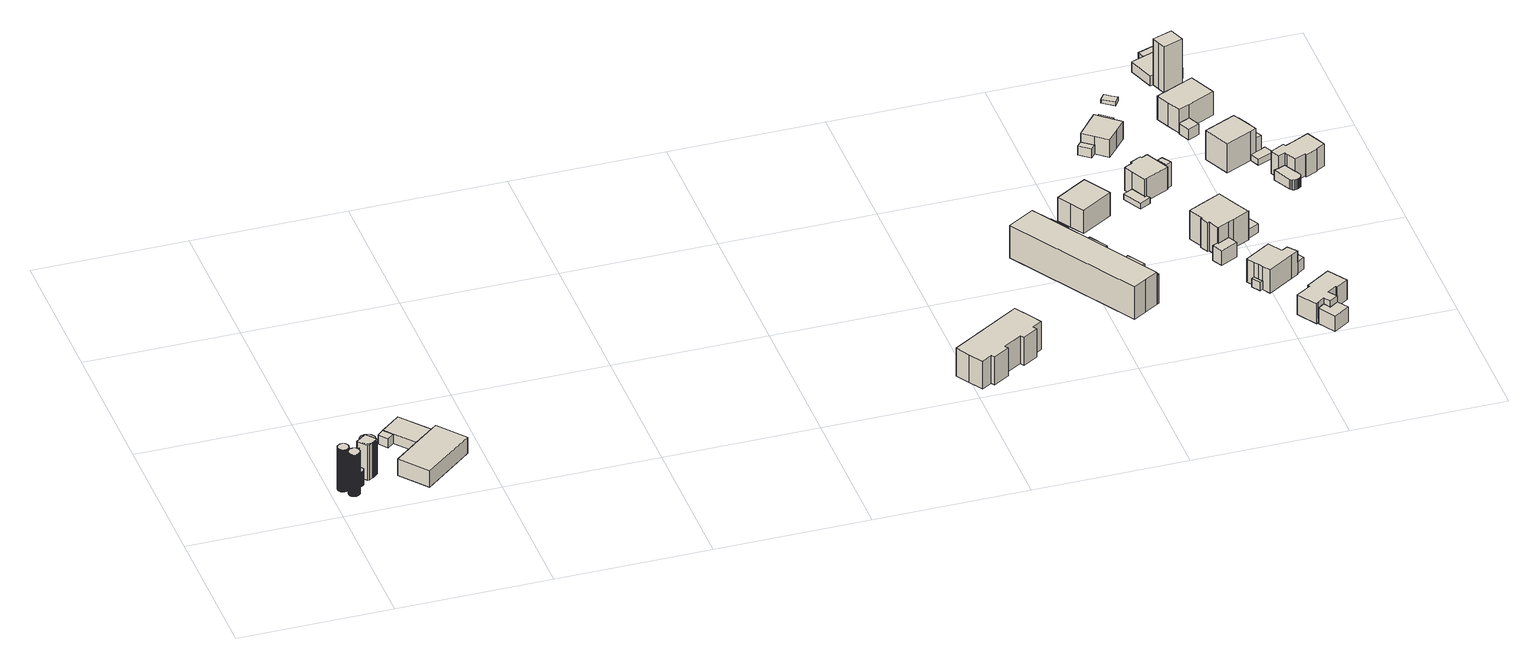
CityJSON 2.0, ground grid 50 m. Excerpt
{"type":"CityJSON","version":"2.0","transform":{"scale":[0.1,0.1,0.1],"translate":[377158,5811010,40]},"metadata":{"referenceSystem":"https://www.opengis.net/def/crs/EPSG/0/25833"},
"CityObjects":{
"building1":{"type":"Building","attributes":{"Gemeindeschluessel":"11000006","BezugspunktDach":"2200","function":"31001_2620","measuredHeight":15.35,"storeysAboveGround":5},"address":[{"country":"Germany","locality":"Berlin","thoroughfareNumber":"100 (7)","thoroughfareName":"Kronprinzessinnenweg"}],"geometry":[{"type":"Solid","lod":"1","boundaries":[[[[0,1,2,3,4,5,6,7,8,9,10,11,12,13,14,15,16,17,18,19,20,21,22,23,24,25,26,27,28,29,30,31,32,33,34,35,36,37,38,39,40,41,42]],[[43,44,45,46,47,48,49,50,51,52,53,54,55,56,57,58,59,60,61,62,63,64,65,66,67,68,69,70,71,72,73,74,75,76,77,78,79,80,81,82,83,84,85]],[[43,85,42,41]],[[44,43,41,40]],[[45,44,40,39]],[[46,45,39,38]],[[47,46,38,37]],[[48,47,37,36]],[[49,48,36,35]],[[50,49,35,34]],[[51,50,34,33]],[[52,51,33,32]],[[53,52,32,31]],[[54,53,31,30]],[[55,54,30,29]],[[56,55,29,28]],[[57,56,28,27]],[[58,57,27,26]],[[59,58,26,25]],[[60,59,25,24]],[[61,60,24,23]],[[62,61,23,22]],[[63,62,22,21]],[[64,63,21,20]],[[65,64,20,19]],[[66,65,19,18]],[[67,66,18,17]],[[68,67,17,16]],[[69,68,16,15]],[[70,69,15,14]],[[71,70,14,13]],[[72,71,13,12]],[[73,72,12,11]],[[74,73,11,10]],[[75,74,10,9]],[[76,75,9,8]],[[77,76,8,7]],[[78,77,7,6]],[[79,78,6,5]],[[80,79,5,4]],[[81,80,4,3]],[[82,81,3,2]],[[83,82,2,1]],[[84,83,1,0]],[[85,84,0,42]]]]}]},
"building2":{"type":"Building","attributes":{"Gemeindeschluessel":"11000006","BezugspunktDach":"2200","function":"31001_2620","measuredHeight":15.25,"storeysAboveGround":5},"address":[{"country":"Germany","locality":"Berlin","thoroughfareNumber":"100 (8)","thoroughfareName":"Kronprinzessinnenweg"}],"geometry":[{"type":"Solid","lod":"1","boundaries":[[[[86,87,88,89,90,91,92,93,94,95,96,97,98,99,100,101,102,103,104,105,106,107,108,109,110,111,112,113,114,115,116,117,118,119,120,121,122,123,124,125,126,127,128,129,130]],[[131,132,133,134,135,136,137,138,139,140,141,142,143,144,145,146,147,148,149,150,151,152,153,154,155,156,157,158,159,160,161,162,163,164,165,166,167,168,169,170,171,172,173,174,175]],[[131,175,130,129]],[[132,131,129,128]],[[133,132,128,127]],[[134,133,127,126]],[[135,134,126,125]],[[136,135,125,124]],[[137,136,124,123]],[[138,137,123,122]],[[139,138,122,121]],[[140,139,121,120]],[[141,140,120,119]],[[142,141,119,118]],[[143,142,118,117]],[[144,143,117,116]],[[145,144,116,115]],[[146,145,115,114]],[[147,146,114,113]],[[148,147,113,112]],[[149,148,112,111]],[[150,149,111,110]],[[151,150,110,109]],[[152,151,109,108]],[[153,152,108,107]],[[154,153,107,106]],[[155,154,106,105]],[[156,155,105,104]],[[157,156,104,103]],[[158,157,103,102]],[[159,158,102,101]],[[160,159,101,100]],[[161,160,100,99]],[[162,161,99,98]],[[163,162,98,97]],[[164,163,97,96]],[[165,164,96,95]],[[166,165,95,94]],[[167,166,94,93]],[[168,167,93,92]],[[169,168,92,91]],[[170,169,91,90]],[[171,170,90,89]],[[172,171,89,88]],[[173,172,88,87]],[[174,173,87,86]],[[175,174,86,130]]]]}]},
"building3":{"type":"Building","attributes":{"Gemeindeschluessel":"11000006","BezugspunktDach":"2200","function":"31001_2620","measuredHeight":1.1,"storeysAboveGround":1},"address":[{"country":"Germany","locality":"Berlin","thoroughfareNumber":"100 (12)","thoroughfareName":"Kronprinzessinnenweg"}],"geometry":[{"type":"Solid","lod":"1","boundaries":[[[[176,177,178,179,180,181,182,183,184,185,186,187,188,189,190,191,192,193,194,195,196,197,198,199,200,201,202]],[[203,204,205,206,207,208,209,210,211,212,213,214,215,216,217,218,219,220,221,222,223,224,225,226,227,228,229]],[[203,229,202,201]],[[204,203,201,200]],[[205,204,200,199]],[[206,205,199,198]],[[207,206,198,197]],[[208,207,197,196]],[[209,208,196,195]],[[210,209,195,194]],[[211,210,194,193]],[[212,211,193,192]],[[213,212,192,191]],[[214,213,191,190]],[[215,214,190,189]],[[216,215,189,188]],[[217,216,188,187]],[[218,217,187,186]],[[219,218,186,185]],[[220,219,185,184]],[[221,220,184,183]],[[222,221,183,182]],[[223,222,182,181]],[[224,223,181,180]],[[225,224,180,179]],[[226,225,179,178]],[[227,226,178,177]],[[228,227,177,176]],[[229,228,176,202]]]]}]},
"building4":{"type":"Building","attributes":{"Gemeindeschluessel":"11000006","BezugspunktDach":"2200","function":"31001_2620","measuredHeight":5.27,"storeysAboveGround":2},"address":[{"country":"Germany","locality":"Berlin","thoroughfareNumber":"100 (9)","thoroughfareName":"Kronprinzessinnenweg"}],"geometry":[{"type":"Solid","lod":"1","boundaries":[[[[230,231,232,233,234,235,236,237,238,239,240,241,242,243,244,245,246,247,248,249,250,251,252,253,254,255,256,257,258,259,260,261,262,263,264,265,266,267,268,269]],[[270,271,272,273,274,275,276,277,278,279,280,281,282,283,284,285,286,287,288,289,290,291,292,293,294,295,296,297,298,299,300,301,302,303,304,305,306,307,308,309]],[[270,309,269,268]],[[271,270,268,267]],[[272,271,267,266]],[[273,272,266,265]],[[274,273,265,264]],[[275,274,264,263]],[[276,275,263,262]],[[277,276,262,261]],[[278,277,261,260]],[[279,278,260,259]],[[280,279,259,258]],[[281,280,258,257]],[[282,281,257,256]],[[283,282,256,255]],[[284,283,255,254]],[[285,284,254,253]],[[286,285,253,252]],[[287,286,252,251]],[[288,287,251,250]],[[289,288,250,249]],[[290,289,249,248]],[[291,290,248,247]],[[292,291,247,246]],[[293,292,246,245]],[[294,293,245,244]],[[295,294,244,243]],[[296,295,243,242]],[[297,296,242,241]],[[298,297,241,240]],[[299,298,240,239]],[[300,299,239,238]],[[301,300,238,237]],[[302,301,237,236]],[[303,302,236,235]],[[304,303,235,234]],[[305,304,234,233]],[[306,305,233,232]],[[307,306,232,231]],[[308,307,231,230]],[[309,308,230,269]]]]}]},
"building5":{"type":"Building","attributes":{"Gemeindeschluessel":"11000006","BezugspunktDach":"2200","function":"31001_2620","measuredHeight":12.8,"storeysAboveGround":1},"address":[{"country":"Germany","locality":"Berlin","thoroughfareNumber":"100 (11)","thoroughfareName":"Kronprinzessinnenweg"}],"geometry":[{"type":"Solid","lod":"1","boundaries":[[[[310,311,312,313,314]],[[315,316,317,318,319]],[[315,319,314,313]],[[316,315,313,312]],[[317,316,312,311]],[[318,317,311,310]],[[319,318,310,314]]]]}]},
"building6":{"type":"Building","attributes":{"Gemeindeschluessel":"11000006","BezugspunktDach":"2200","function":"31001_2620","measuredHeight":12.81,"storeysAboveGround":4},"address":[{"country":"Germany","locality":"Berlin","thoroughfareNumber":"100 (10)","thoroughfareName":"Kronprinzessinnenweg"}],"geometry":[{"type":"Solid","lod":"1","boundaries":[[[[320,321,322,323,324,325,326,327,328,329,330,331,332,333,334,335,336,337,338,339,340,341,342,343,344,345,346,347,348,349,350,351,352,353,354,355,356,357,358,359,360,361,362,363,364,365,366,367,368,369,370,371]],[[372,373,374,375,376,377,378,379,380,381,382,383,384,385,386,387,388,389,390,391,392,393,394,395,396,397,398,399,400,401,402,403,404,405,406,407,408,409,410,411,412,413,414,415,416,417,418,419,420,421,422,423]],[[372,423,371,370]],[[373,372,370,369]],[[374,373,369,368]],[[375,374,368,367]],[[376,375,367,366]],[[377,376,366,365]],[[378,377,365,364]],[[379,378,364,363]],[[380,379,363,362]],[[381,380,362,361]],[[382,381,361,360]],[[383,382,360,359]],[[384,383,359,358]],[[385,384,358,357]],[[386,385,357,356]],[[387,386,356,355]],[[388,387,355,354]],[[389,388,354,353]],[[390,389,353,352]],[[391,390,352,351]],[[392,391,351,350]],[[393,392,350,349]],[[394,393,349,348]],[[395,394,348,347]],[[396,395,347,346]],[[397,396,346,345]],[[398,397,345,344]],[[399,398,344,343]],[[400,399,343,342]],[[401,400,342,341]],[[402,401,341,340]],[[403,402,340,339]],[[404,403,339,338]],[[405,404,338,337]],[[406,405,337,336]],[[407,406,336,335]],[[408,407,335,334]],[[409,408,334,333]],[[410,409,333,332]],[[411,410,332,331]],[[412,411,331,330]],[[413,412,330,329]],[[414,413,329,328]],[[415,414,328,327]],[[416,415,327,326]],[[417,416,326,325]],[[418,417,325,324]],[[419,418,324,323]],[[420,419,323,322]],[[421,420,322,321]],[[422,421,321,320]],[[423,422,320,371]]]]}]},
"building7":{"type":"Building","attributes":{"Gemeindeschluessel":"11000006","BezugspunktDach":"2200","function":"31001_2410","measuredHeight":5.82,"storeysAboveGround":1},"address":[{"country":"Germany","locality":"Berlin","thoroughfareNumber":"100 (4)","thoroughfareName":"Kronprinzessinnenweg"}],"geometry":[{"type":"Solid","lod":"1","boundaries":[[[[424,425,426,427,428]],[[429,430,431,432,433]],[[429,433,428,427]],[[430,429,427,426]],[[431,430,426,425]],[[432,431,425,424]],[[433,432,424,428]]]]}]},
"building8":{"type":"Building","attributes":{"Gemeindeschluessel":"11000006","function":"31001_2463"},"address":[{"country":"Germany","locality":"Berlin","thoroughfareNumber":"100 (3)","thoroughfareName":"Kronprinzessinnenweg"}],"children":["building8-1","building8-2"]},
"building8-1":{"type":"BuildingPart","attributes":{"BezugspunktDach":"2200","measuredHeight":3.6,"storeysAboveGround":1},"parents":["building8"],"geometry":[{"type":"MultiSurface","lod":"1","boundaries":[[[434,435,436,437,438,439,440,441,442,443]],[[444,445,446,447,448,449,450,451,452,453]],[[444,453,443,442]],[[445,444,442,441]],[[446,445,441,440]],[[447,446,440,439]],[[448,447,439,438]],[[449,448,438,437]],[[450,449,437,436]],[[451,450,436,435]],[[452,451,435,434]],[[453,454,455,434,443]],[[455,454,453,452]]]}]},
"building8-2":{"type":"BuildingPart","attributes":{"BezugspunktDach":"2200","measuredHeight":3.44,"storeysAboveGround":1},"parents":["building8"],"geometry":[{"type":"MultiSurface","lod":"1","boundaries":[[[456,455,454,457]],[[453,452,458,459]],[[453,459,457,454]],[[458,452,455,456]],[[459,458,456,457]],[[460,452,453,454,455]]]}]},
"building9":{"type":"Building","attributes":{"Gemeindeschluessel":"11000006","BezugspunktDach":"2200","function":"31001_1010","measuredHeight":12.34,"storeysAboveGround":3},"address":[{"country":"Germany","locality":"Berlin","thoroughfareNumber":"127, 129","thoroughfareName":"Spanische Allee"}],"geometry":[{"type":"Solid","lod":"1","boundaries":[[[[461,462,463,464,465,466,467,468,469,470,471,472,473,474]],[[475,476,477,478,479,480,481,482,483,484,485,486,487,488]],[[475,488,474,473]],[[476,475,473,472]],[[477,476,472,471]],[[478,477,471,470]],[[479,478,470,469]],[[480,479,469,468]],[[481,480,468,467]],[[482,481,467,466]],[[483,482,466,465]],[[484,483,465,464]],[[485,484,464,463]],[[486,485,463,462]],[[487,486,462,461]],[[488,487,461,474]]]]}]},
"building10":{"type":"Building","attributes":{"Gemeindeschluessel":"11000006","function":"31001_1010"},"address":[{"country":"Germany","locality":"Berlin","thoroughfareNumber":"11, 13, 9","thoroughfareName":"Hoiruper Straße"}],"children":["building10-1","building10-2","building10-3"]},
"building10-1":{"type":"BuildingPart","attributes":{"BezugspunktDach":"2200","measuredHeight":14.55,"storeysAboveGround":3},"parents":["building10"],"geometry":[{"type":"MultiSurface","lod":"1","boundaries":[[[489,490,491,492,493,494,495]],[[496,497,498,499,500,501,502]],[[496,502,495,494]],[[497,496,494,493]],[[498,497,493,492]],[[503,504,498,492,491]],[[500,499,491,490]],[[501,500,490,489]],[[502,501,489,495]],[[499,498,504,503]]]}]},
"building10-2":{"type":"BuildingPart","attributes":{"BezugspunktDach":"2200","measuredHeight":10.81,"storeysAboveGround":3},"parents":["building10"],"geometry":[{"type":"Solid","lod":"1","boundaries":[[[[505,506,507,508,509,510,511,512,513,514]],[[515,516,517,518,519,520,521,522,523,524]],[[515,524,514,513]],[[516,515,513,512]],[[517,516,512,511]],[[518,517,511,510]],[[519,518,510,509]],[[520,519,509,508]],[[521,520,508,507]],[[522,521,507,506]],[[523,522,506,505]],[[523,505,514,524]]]]}]},
"building10-3":{"type":"BuildingPart","attributes":{"BezugspunktDach":"2200","measuredHeight":10.81,"storeysAboveGround":3},"parents":["building10"],"geometry":[{"type":"Solid","lod":"1","boundaries":[[[[503,505,514,525,526,527,504]],[[528,529,530,524,523,499,498]],[[528,498,504,527]],[[529,528,527,526]],[[530,529,526,525]],[[524,530,525,514]],[[499,523,505,503]],[[523,524,514,505]],[[498,499,503,504]]]]}]},
"building11":{"type":"Building","attributes":{"Gemeindeschluessel":"11000006","BezugspunktDach":"2200","function":"31001_1010","measuredHeight":10.47,"storeysAboveGround":2},"address":[{"country":"Germany","locality":"Berlin","thoroughfareNumber":"14E, 14F","thoroughfareName":"Hoiruper Straße"}],"geometry":[{"type":"Solid","lod":"1","boundaries":[[[[531,532,533,534,535,536]],[[537,538,539,540,541,542]],[[537,542,536,535]],[[538,537,535,534]],[[539,538,534,533]],[[540,539,533,532]],[[541,540,532,531]],[[542,541,531,536]]]]}]},
"building12":{"type":"Building","attributes":{"Gemeindeschluessel":"11000006","BezugspunktDach":"2200","function":"31001_2463","measuredHeight":2.08,"storeysAboveGround":1},"address":[{"country":"Germany","locality":"Berlin","thoroughfareNumber":"14D (1)","thoroughfareName":"Hoiruper Straße"}],"geometry":[{"type":"Solid","lod":"1","boundaries":[[[[543,544,545,546,547,548]],[[549,550,551,552,553,554]],[[549,554,548,547]],[[550,549,547,546]],[[551,550,546,545]],[[552,551,545,544]],[[553,552,544,543]],[[554,553,543,548]]]]}]},
"building13":{"type":"Building","attributes":{"Gemeindeschluessel":"11000006","BezugspunktDach":"2200","function":"31001_2463","measuredHeight":5.39,"storeysAboveGround":1},"address":[{"country":"Germany","locality":"Berlin","thoroughfareNumber":"10 (1)","thoroughfareName":"Hoiruper Straße"}],"geometry":[{"type":"Solid","lod":"1","boundaries":[[[[555,556,557,558,559,560]],[[561,562,563,564,565,566]],[[561,566,560,559]],[[562,561,559,558]],[[563,562,558,557]],[[564,563,557,556]],[[565,564,556,555]],[[566,565,555,560]]]]}]},
"building14":{"type":"Building","attributes":{"Gemeindeschluessel":"11000006","function":"31001_1010"},"address":[{"country":"Germany","locality":"Berlin","thoroughfareNumber":"14D","thoroughfareName":"Hoiruper Straße"}],"children":["building14-1","building14-2"]},
"building14-1":{"type":"BuildingPart","attributes":{"BezugspunktDach":"2200","measuredHeight":9.81,"storeysAboveGround":2},"parents":["building14"],"geometry":[{"type":"Solid","lod":"1","boundaries":[[[[567,568,569,570,571,572,573,574,575,576,577,578]],[[579,580,581,582,583,584,585,586,587,588,589,590]],[[579,590,578,577]],[[580,579,577,576]],[[581,580,576,575]],[[582,581,575,574]],[[583,582,574,573]],[[584,583,573,572]],[[584,572,584,585]],[[586,585,571,570]],[[587,586,570,569]],[[588,587,569,568]],[[589,588,568,567]],[[590,589,567,578]],[[585,584,572,571]]]]}]},
"building14-2":{"type":"BuildingPart","attributes":{"BezugspunktDach":"2200","measuredHeight":8.81,"storeysAboveGround":2},"parents":["building14"],"geometry":[{"type":"Solid","lod":"1","boundaries":[[[[591,592,593,594]],[[595,596,585,584]],[[595,584,594,593]],[[596,595,593,592]],[[585,596,592,591]],[[584,572,571,585,591,594]],[[585,571,572,584]]]]}]},
"building15":{"type":"Building","attributes":{"Gemeindeschluessel":"11000006","function":"31001_1010"},"address":[{"country":"Germany","locality":"Berlin","thoroughfareNumber":"14C","thoroughfareName":"Hoiruper Straße"}],"children":["building15-1","building15-2"]},
"building15-1":{"type":"BuildingPart","attributes":{"BezugspunktDach":"2200","measuredHeight":9.24,"storeysAboveGround":2},"parents":["building15"],"geometry":[{"type":"MultiSurface","lod":"1","boundaries":[[[597,598,599,600,601,602,603,604]],[[605,606,607,608,609,610,611,612]],[[605,612,604,603]],[[606,605,603,602]],[[607,606,602,601]],[[608,607,601,600]],[[609,608,600,599]],[[610,609,599,598]],[[611,610,598,597]],[[613,614,615,597,604]],[[612,611,615,614,613]]]}]},
"building15-2":{"type":"BuildingPart","attributes":{"BezugspunktDach":"2200","measuredHeight":3.62,"storeysAboveGround":2},"parents":["building15"],"geometry":[{"type":"MultiSurface","lod":"1","boundaries":[[[616,615,614,617]],[[612,611,618,619]],[[612,619,617,614]],[[618,611,615,616]],[[619,618,616,617]],[[620,611,612,621,614,615]]]}]},
"building16":{"type":"Building","attributes":{"Gemeindeschluessel":"11000006","function":"31001_1010"},"address":[{"country":"Germany","locality":"Berlin","thoroughfareNumber":"10","thoroughfareName":"Hoiruper Straße"}],"children":["building16-1","building16-2"]},
"building16-1":{"type":"BuildingPart","attributes":{"BezugspunktDach":"2200","measuredHeight":12.91,"storeysAboveGround":2},"parents":["building16"],"geometry":[{"type":"MultiSurface","lod":"1","boundaries":[[[622,623,624,625,626,627,628,629,630,631,632,633,634,635]],[[636,637,638,639,640,641,642,643,644,645,646,647,648,649]],[[636,649,635,634]],[[637,636,634,633]],[[638,637,633,632]],[[650,651,652,632,631]],[[639,638,653,654]],[[640,639,631,630]],[[641,640,630,629]],[[642,641,629,628]],[[643,642,628,627]],[[644,643,627,626]],[[645,644,626,625]],[[646,645,625,624]],[[647,646,624,623]],[[648,647,623,622]],[[649,648,622,635]],[[654,653,652,651,650]]]}]},
"building16-2":{"type":"BuildingPart","attributes":{"BezugspunktDach":"2200","measuredHeight":3.29,"storeysAboveGround":2},"parents":["building16"],"geometry":[{"type":"Solid","lod":"1","boundaries":[[[[651,655,656,652]],[[657,658,654,653]],[[657,653,652,656]],[[658,657,656,655]],[[654,658,655,651]],[[653,654,651,652]]]]}]},
"building17":{"type":"Building","attributes":{"Gemeindeschluessel":"11000006","BezugspunktDach":"2200","function":"31001_2463","measuredHeight":4.43,"storeysAboveGround":1},"address":[{"country":"Germany","locality":"Berlin","thoroughfareNumber":"14C (1)","thoroughfareName":"Hoiruper Straße"}],"geometry":[{"type":"Solid","lod":"1","boundaries":[[[[659,660,661,662]],[[663,664,665,666]],[[663,666,662,661]],[[664,663,661,660]],[[665,664,660,659]],[[666,665,659,662]]]]}]},
"building18":{"type":"Building","attributes":{"Gemeindeschluessel":"11000006","function":"31001_1010"},"address":[{"country":"Germany","locality":"Berlin","thoroughfareNumber":"8A","thoroughfareName":"Hoiruper Straße"}],"children":["building18-1","building18-2","building18-3"]},
"building18-1":{"type":"BuildingPart","attributes":{"BezugspunktDach":"2200","measuredHeight":11.73,"storeysAboveGround":2},"parents":["building18"],"geometry":[{"type":"MultiSurface","lod":"1","boundaries":[[[667,668,669,670,671,672,673,674,675,676]],[[677,678,679,680,681,682,683,684,685,686]],[[677,686,676,675]],[[678,677,675,674]],[[679,678,674,673]],[[687,688,689,690,680,679,673,672]],[[681,680,672,671]],[[682,681,671,670]],[[683,682,670,669]],[[691,692,669,668]],[[684,683,693,694]],[[695,691,694,696,697,685,684,668,667]],[[686,685,667,676]],[[690,689,688,687]],[[694,693,692,691]],[[697,696,694,691,695]]]}]},
"building18-2":{"type":"BuildingPart","attributes":{"BezugspunktDach":"2200","measuredHeight":4.33,"storeysAboveGround":2},"parents":["building18"],"geometry":[{"type":"Solid","lod":"1","boundaries":[[[[687,698,699,688]],[[700,701,690,689]],[[700,689,688,699]],[[701,700,699,698]],[[690,701,698,687]],[[689,690,687,688]]]]}]},
"building18-3":{"type":"BuildingPart","attributes":{"BezugspunktDach":"2200","measuredHeight":3,"storeysAboveGround":2},"parents":["building18"],"geometry":[{"type":"MultiSurface","lod":"1","boundaries":[[[702,692,695,703]],[[696,693,704,705]],[[696,705,703,695]],[[704,693,692,702]],[[705,704,702,703]],[[694,691,692,693]],[[696,695,691,694]]]}]},
"building19":{"type":"Building","attributes":{"Gemeindeschluessel":"11000006","function":"31001_1010"},"address":[{"country":"Germany","locality":"Berlin","thoroughfareNumber":"6","thoroughfareName":"Hoiruper Straße"}],"children":["building19-1","building19-2"]},
"building19-1":{"type":"BuildingPart","attributes":{"BezugspunktDach":"2200","measuredHeight":7.21,"storeysAboveGround":2},"parents":["building19"],"geometry":[{"type":"MultiSurface","lod":"1","boundaries":[[[706,707,708,709,710,711,712,713,714,715,716,717,718]],[[719,720,721,722,723,724,725,726,727,728,729,730,731]],[[719,731,718,717]],[[720,719,717,716]],[[721,720,716,715]],[[722,721,715,714]],[[723,722,714,713]],[[724,723,713,712]],[[725,724,712,711]],[[726,725,711,710]],[[727,732,733,734,710,709]],[[728,735,732,709,708]],[[736,737,735,708,707]],[[730,729,707,706]],[[731,730,706,718]],[[726,734,733,732,727]],[[727,732,735,728]],[[729,728,735,737,736]]]}]},
"building19-2":{"type":"BuildingPart","attributes":{"BezugspunktDach":"2200","measuredHeight":5.64,"storeysAboveGround":2},"parents":["building19"],"geometry":[{"type":"MultiSurface","lod":"1","boundaries":[[[738,739,733,732,735,737]],[[740,741,742,743,744,745]],[[740,745,737,729,728]],[[741,740,735,728,727,732]],[[742,741,727,726,733]],[[743,742,733,739]],[[744,743,739,738]],[[745,744,738,737]],[[728,729,737,735,746]],[[732,727,728,735]],[[732,733,726,727]]]}]},
"building20":{"type":"Building","attributes":{"Gemeindeschluessel":"11000006","BezugspunktDach":"2200","function":"31001_2463","measuredHeight":2.25,"storeysAboveGround":1},"address":[{"country":"Germany","locality":"Berlin","thoroughfareNumber":"14B (1)","thoroughfareName":"Hoiruper Straße"}],"geometry":[{"type":"Solid","lod":"1","boundaries":[[[[747,748,749,750,751]],[[752,753,754,755,756]],[[752,756,751,750]],[[753,752,750,749]],[[754,753,749,748]],[[755,754,748,747]],[[756,755,747,751]]]]}]},
"building21":{"type":"Building","attributes":{"Gemeindeschluessel":"11000006","BezugspunktDach":"2200","function":"51009_1610","measuredHeight":4.61,"storeysAboveGround":0},"address":[{"country":"Germany","locality":"Berlin"}],"geometry":[{"type":"Solid","lod":"1","boundaries":[[[[757,758,759,760,761]],[[762,763,764,765,766]],[[762,766,761,760]],[[763,762,760,759]],[[764,763,759,758]],[[765,764,758,757]],[[766,765,757,761]]]]}]},
"building22":{"type":"Building","attributes":{"Gemeindeschluessel":"11000006","BezugspunktDach":"2200","function":"31001_1010","measuredHeight":10.59,"storeysAboveGround":2},"address":[{"country":"Germany","locality":"Berlin","thoroughfareNumber":"14A","thoroughfareName":"Hoiruper Straße"}],"geometry":[{"type":"Solid","lod":"1","boundaries":[[[[767,768,769,770,771,772]],[[773,774,775,776,777,778]],[[773,778,772,771]],[[774,773,771,770]],[[775,774,770,769]],[[776,775,769,768]],[[777,776,768,767]],[[778,777,767,772]]]]}]},
"building23":{"type":"Building","attributes":{"Gemeindeschluessel":"11000006","function":"31001_1010"},"address":[{"country":"Germany","locality":"Berlin","thoroughfareNumber":"14","thoroughfareName":"Hoiruper Straße"}],"children":["building23-1","building23-2"]},
"building23-1":{"type":"BuildingPart","attributes":{"BezugspunktDach":"2200","measuredHeight":12.21,"storeysAboveGround":2},"parents":["building23"],"geometry":[{"type":"MultiSurface","lod":"1","boundaries":[[[779,780,781,782,783,784]],[[785,786,787,788,789,790]],[[785,790,784,783]],[[791,792,793,783,782]],[[786,785,794,795]],[[787,786,782,781]],[[788,787,781,780]],[[789,788,780,779]],[[790,789,779,784]],[[795,794,793,792,791]]]}]},
"building23-2":{"type":"BuildingPart","attributes":{"BezugspunktDach":"2200","measuredHeight":7.83,"storeysAboveGround":2},"parents":["building23"],"geometry":[{"type":"Solid","lod":"1","boundaries":[[[[791,796,797,792]],[[798,799,795,794]],[[798,794,792,797]],[[799,798,797,796]],[[795,799,796,791]],[[794,795,791,792]]]]}]},
"building24":{"type":"Building","attributes":{"Gemeindeschluessel":"11000006","function":"31001_1010"},"address":[{"country":"Germany","locality":"Berlin","thoroughfareNumber":"14B","thoroughfareName":"Hoiruper Straße"}],"children":["building24-1","building24-2","building24-3"]},
"building24-1":{"type":"BuildingPart","attributes":{"BezugspunktDach":"2200","measuredHeight":17.68,"storeysAboveGround":1},"parents":["building24"],"geometry":[{"type":"MultiSurface","lod":"1","boundaries":[[[800,801,802,803,804,805,806]],[[807,808,809,810,811,812,813]],[[814,815,813,806,805]],[[808,807,805,804]],[[809,808,804,803]],[[810,809,803,802]],[[811,810,802,801]],[[812,811,801,800]],[[813,812,800,806]],[[807,813,815,814]]]}]},
"building24-2":{"type":"BuildingPart","attributes":{"BezugspunktDach":"2200","measuredHeight":3.68,"storeysAboveGround":1},"parents":["building24"],"geometry":[{"type":"MultiSurface","lod":"1","boundaries":[[[816,815,814,817,818,819,820,821]],[[822,823,824,825,807,813,826,827]],[[822,827,821,820]],[[824,823,819,818]],[[825,824,818,817]],[[807,825,817,814]],[[826,813,815,816]],[[827,826,816,821]],[[823,822,820,819]],[[813,807,828,814,815]]]}]},
"building24-3":{"type":"BuildingPart","attributes":{"BezugspunktDach":"2200","measuredHeight":3.68,"storeysAboveGround":1},"parents":["building24"],"geometry":[{"type":"Solid","lod":"1","boundaries":[[[[820,819,829,830]],[[831,823,822,832]],[[831,832,830,829]],[[823,831,829,819]],[[832,822,820,830]],[[822,823,819,820]]]]}]},
"building25":{"type":"Building","attributes":{"Gemeindeschluessel":"11000006","BezugspunktDach":"2200","function":"51009_1610","measuredHeight":7.64,"storeysAboveGround":0},"address":[{"country":"Germany","locality":"Berlin"}],"geometry":[{"type":"Solid","lod":"1","boundaries":[[[[833,834,835,836,837]],[[838,839,840,841,842]],[[838,842,837,836]],[[839,838,836,835]],[[840,839,835,834]],[[841,840,834,833]],[[842,841,833,837]]]]}]},
"building26":{"type":"Building","attributes":{"Gemeindeschluessel":"11000006","BezugspunktDach":"2200","function":"31001_2463","measuredHeight":2.09,"storeysAboveGround":0},"address":[{"country":"Germany","locality":"Berlin","thoroughfareNumber":"14 (1)","thoroughfareName":"Hoiruper Straße"}],"geometry":[{"type":"Solid","lod":"1","boundaries":[[[[843,844,845,846,847,848]],[[849,850,851,852,853,854]],[[849,854,848,847]],[[850,849,847,846]],[[851,850,846,845]],[[852,851,845,844]],[[853,852,844,843]],[[854,853,843,848]]]]}]},
"building27":{"type":"Building","attributes":{"Gemeindeschluessel":"11000006","BezugspunktDach":"2200","function":"51009_1610","measuredHeight":3.7,"storeysAboveGround":0},"address":[{"country":"Germany","locality":"Berlin"}],"geometry":[{"type":"Solid","lod":"1","boundaries":[[[[855,856,818,817]],[[824,857,808,825]],[[824,825,817,818]],[[857,824,818,856]],[[808,857,856,855]],[[825,808,855,817]]]]}]},
"building28":{"type":"Building","attributes":{"Gemeindeschluessel":"11000006","BezugspunktDach":"2200","function":"51009_1610","measuredHeight":2.86,"storeysAboveGround":0},"address":[{"country":"Germany","locality":"Berlin"}],"geometry":[{"type":"Solid","lod":"1","boundaries":[[[[858,859,860,861,862]],[[863,864,865,866,867]],[[863,867,862,861]],[[864,863,861,860]],[[865,864,860,859]],[[866,865,859,858]],[[867,866,858,862]]]]}]},
"building29":{"type":"Building","attributes":{"Gemeindeschluessel":"11000006","function":"31001_1010"},"address":[{"country":"Germany","locality":"Berlin","thoroughfareNumber":"12","thoroughfareName":"Hoiruper Straße"}],"children":["building29-1","building29-2"]},
"building29-1":{"type":"BuildingPart","attributes":{"BezugspunktDach":"2200","measuredHeight":10.34,"storeysAboveGround":2},"parents":["building29"],"geometry":[{"type":"MultiSurface","lod":"1","boundaries":[[[868,869,870,871,872,873,874,875,876,877,878,879,880,881,882]],[[883,884,885,886,887,888,889,890,891,892,893,894,895,896,897]],[[883,897,882,881]],[[884,883,881,880]],[[885,884,880,879]],[[886,885,879,878]],[[887,886,878,877]],[[888,887,877,876]],[[889,888,876,875]],[[890,889,875,874]],[[891,890,874,873]],[[892,891,873,872]],[[893,892,872,871]],[[898,899,871,870]],[[894,893,900,901,902]],[[895,894,870,869],[903,904,898,902]],[[905,904,869,868]],[[896,895,903,906]],[[897,896,868,882]],[[902,901,900,899,898]],[[898,904,903,902]],[[906,903,904,905]]]}]},
"building29-2":{"type":"BuildingPart","attributes":{"BezugspunktDach":"2200","measuredHeight":3.62,"storeysAboveGround":2},"parents":["building29"],"geometry":[{"type":"MultiSurface","lod":"1","boundaries":[[[907,908,909,910,911,912,913,914,915,916,917,918,899,904,905,919]],[[906,903,901,920,921,922,923,924,925,926,927,928,929,930,931,932]],[[906,932,919,905]],[[920,901,899,918]],[[921,920,918,917]],[[922,921,917,916]],[[923,922,916,915]],[[924,923,915,914]],[[925,924,914,913]],[[926,925,913,912]],[[927,926,912,911]],[[928,927,911,910]],[[929,928,910,909]],[[930,929,909,908]],[[931,930,908,907]],[[932,931,907,919]],[[933,903,906,905,904]],[[934,901,902,898,899]],[[903,904,898,902]]]}]}
},
"vertices":[
[10,83,201],[11,80,201],[12,78,201],[14,76,201],[15,74,201],[18,72,201],[20,71,201],[22,70,201],[25,70,201],[27,69,201],[30,70,201],[33,70,201],[35,71,201],[37,72,201],[39,74,201],[41,76,201],[43,78,201],[44,80,201],[44,83,201],[45,86,201],[45,88,201],[44,91,201],[44,93,201],[43,96,201],[41,98,201],[39,100,201],[37,101,201],[37,102,201],[35,103,201],[33,104,201],[30,104,201],[27,104,201],[25,104,201],[22,104,201],[20,103,201],[18,101,201],[15,100,201],[14,98,201],[12,96,201],[11,93,201],[10,91,201],[10,88,201],[10,86,201],[10,88,48],[10,91,48],[11,93,48],[12,96,48],[14,98,48],[15,100,48],[18,101,48],[20,103,48],[22,104,48],[25,104,48],[27,104,48],[30,104,48],[33,104,48],[35,103,48],[37,102,48],[37,101,48],[39,100,48],[41,98,48],[43,96,48],[44,93,48],[44,91,48],[45,88,48],[45,86,48],[44,83,48],[44,80,48],[43,78,48],[41,76,48],[39,74,48],[37,72,48],[35,71,48],[33,70,48],[30,70,48],[27,69,48],[25,70,48],[22,70,48],[20,71,48],[18,72,48],[15,74,48],[14,76,48],[12,78,48],[11,80,48],[10,83,48],[10,86,48],
[35,53,199],[36,50,199],[37,48,199],[38,46,199],[40,44,199],[42,42,199],[45,41,199],[47,40,199],[50,39,199],[52,39,199],[55,39,199],[57,40,199],[58,40,199],[60,41,199],[62,42,199],[64,44,199],[66,46,199],[68,48,199],[69,50,199],[69,53,199],[70,56,199],[70,58,199],[69,61,199],[69,63,199],[68,66,199],[66,68,199],[64,70,199],[63,71,199],[62,72,199],[60,73,199],[57,74,199],[55,74,199],[52,75,199],[50,74,199],[47,74,199],[45,73,199],[42,72,199],[40,70,199],[38,68,199],[37,66,199],[36,63,199],[35,61,199],[35,60,199],[35,58,199],[35,56,199],[35,58,46],[35,60,46],[35,61,46],[36,63,46],[37,66,46],[38,68,46],[40,70,46],[42,72,46],[45,73,46],[47,74,46],[50,74,46],[52,75,46],[55,74,46],[57,74,46],[60,73,46],[62,72,46],[63,71,46],[64,70,46],[66,68,46],[68,66,46],[69,63,46],[69,61,46],[70,58,46],[70,56,46],[69,53,46],[69,50,46],[68,48,46],[66,46,46],[64,44,46],[62,42,46],[60,41,46],[58,40,46],[57,40,46],[55,39,46],[52,39,46],[50,39,46],[47,40,46],[45,41,46],[42,42,46],[40,44,46],[38,46,46],[37,48,46],[36,50,46],[35,53,46],[35,56,46],
[52,108,59],[53,107,59],[53,106,59],[55,105,59],[56,104,59],[57,103,59],[59,103,59],[60,104,59],[61,104,59],[62,105,59],[63,106,59],[64,107,59],[64,108,59],[64,110,59],[64,111,59],[63,113,59],[62,114,59],[61,115,59],[60,115,59],[58,116,59],[57,115,59],[55,115,59],[54,114,59],[53,113,59],[52,111,59],[52,110,59],[52,109,59],[52,110,48],[52,111,48],[53,113,48],[54,114,48],[55,115,48],[57,115,48],[58,116,48],[60,115,48],[61,115,48],[62,114,48],[63,113,48],[64,111,48],[64,110,48],[64,108,48],[64,107,48],[63,106,48],[62,105,48],[61,104,48],[60,104,48],[59,103,48],[57,103,48],[56,104,48],[55,105,48],[53,106,48],[53,107,48],[52,108,48],[52,109,48],
[66,91,100],[66,88,100],[68,86,100],[69,85,100],[71,83,100],[73,82,100],[75,81,100],[77,80,100],[79,80,100],[82,80,100],[84,81,100],[86,82,100],[88,83,100],[90,85,100],[91,86,100],[92,88,100],[93,91,100],[94,93,100],[94,95,100],[93,98,100],[92,100,100],[91,102,100],[90,104,100],[89,105,100],[88,105,100],[86,107,100],[84,108,100],[82,108,100],[79,108,100],[77,108,100],[75,108,100],[73,107,100],[71,105,100],[69,104,100],[68,102,100],[67,102,100],[66,100,100],[66,98,100],[65,95,100],[65,93,100],[65,95,48],[66,98,48],[66,100,48],[67,102,48],[68,102,48],[69,104,48],[71,105,48],[73,107,48],[75,108,48],[77,108,48],[79,108,48],[82,108,48],[84,108,48],[86,107,48],[88,105,48],[89,105,48],[90,104,48],[91,102,48],[92,100,48],[93,98,48],[94,95,48],[94,93,48],[93,91,48],[92,88,48],[91,86,48],[90,85,48],[88,83,48],[86,82,48],[84,81,48],[82,80,48],[79,80,48],[77,80,48],[75,81,48],[73,82,48],[71,83,48],[69,85,48],[68,86,48],[66,88,48],[66,91,48],[65,93,48],
[110,106,176],[117,106,176],[147,128,176],[120,161,176],[86,135,176],[120,161,48],[147,128,48],[117,106,48],[110,106,48],[86,135,48],
[95,132,176],[96,129,176],[97,126,176],[99,123,176],[100,121,176],[103,119,176],[105,117,176],[108,115,176],[111,113,176],[114,112,176],[117,112,176],[120,112,176],[123,112,176],[126,112,176],[129,113,176],[131,115,176],[132,115,176],[135,117,176],[137,119,176],[139,121,176],[141,123,176],[143,126,176],[144,129,176],[145,132,176],[145,135,176],[145,139,176],[145,142,176],[144,145,176],[143,148,176],[141,150,176],[139,153,176],[137,155,176],[135,157,176],[132,159,176],[129,160,176],[126,161,176],[123,162,176],[120,162,176],[117,162,176],[114,161,176],[111,160,176],[108,159,176],[105,157,176],[103,155,176],[100,153,176],[99,150,176],[98,150,176],[97,148,176],[96,145,176],[95,142,176],[95,139,176],[95,135,176],[95,139,48],[95,142,48],[96,145,48],[97,148,48],[98,150,48],[99,150,48],[100,153,48],[103,155,48],[105,157,48],[108,159,48],[111,160,48],[114,161,48],[117,162,48],[120,162,48],[123,162,48],[126,161,48],[129,160,48],[132,159,48],[135,157,48],[137,155,48],[139,153,48],[141,150,48],[143,148,48],[144,145,48],[145,142,48],[145,139,48],[145,135,48],[145,132,48],[144,129,48],[143,126,48],[141,123,48],[139,121,48],[137,119,48],[135,117,48],[132,115,48],[131,115,48],[129,113,48],[126,112,48],[123,112,48],[120,112,48],[117,112,48],[114,112,48],[111,113,48],[108,115,48],[105,117,48],[103,119,48],[100,121,48],[99,123,48],[97,126,48],[96,129,48],[95,132,48],[95,135,48],
[277,20,103],[439,152,103],[367,240,103],[303,188,103],[205,108,103],[303,188,44],[367,240,44],[439,152,44],[277,20,44],[205,108,44],
[242,263,83],[303,188,83],[309,193,83],[361,235,83],[367,240,83],[366,241,83],[281,344,83],[276,339,83],[224,296,83],[218,292,83],[224,296,48],[276,339,48],[281,344,48],[366,241,48],[367,240,48],[361,235,48],[309,193,48],[303,188,48],[242,263,48],[218,292,48],[218,292,82],[242,263,82],
[220,245,82],[197,274,82],[220,245,48],[197,274,48],[242,263,54],
[1984,54,135],[2012,10,135],[2045,31,135],[2053,19,135],[2105,51,135],[2098,63,135],[2159,101,135],[2167,88,135],[2217,119,135],[2210,131,135],[2242,151,135],[2215,196,135],[2187,241,135],[1957,99,135],[2187,241,33],[2215,196,33],[2242,151,33],[2210,131,33],[2217,119,33],[2167,88,33],[2159,101,33],[2098,63,33],[2105,51,33],[2053,19,33],[2045,31,33],[2012,10,33],[1984,54,33],[1957,99,33],
[2555,211,153],[2598,238,153],[2641,264,153],[2417,630,153],[2384,683,153],[2341,657,153],[2297,630,153],[2341,657,34],[2384,683,34],[2417,630,34],[2641,264,34],[2598,238,34],[2555,211,34],[2297,630,34],[2641,264,142],[2417,630,142],
[2645,266,142],[2649,269,142],[2615,325,142],[2625,331,142],[2590,387,142],[2579,380,142],[2536,449,142],[2546,455,142],[2510,513,142],[2498,506,142],[2510,513,34],[2546,455,34],[2536,449,34],[2579,380,34],[2590,387,34],[2625,331,34],[2615,325,34],[2649,269,34],[2645,266,34],[2498,506,34],
[2456,574,142],[2465,580,142],[2430,638,142],[2430,638,34],[2465,580,34],[2456,574,34],
[2518,720,122],[2545,677,122],[2648,741,122],[2622,784,122],[2595,828,122],[2491,764,122],[2595,828,37],[2622,784,37],[2648,741,37],[2545,677,37],[2518,720,37],[2491,764,37],
[2745,744,59],[2781,764,59],[2775,776,59],[2768,773,59],[2743,822,59],[2712,807,59],[2743,822,38],[2768,773,38],[2775,776,38],[2781,764,38],[2745,744,38],[2712,807,38],
[2891,408,80],[2948,436,80],[2933,467,80],[2895,448,80],[2893,451,80],[2874,442,80],[2893,451,26],[2895,448,26],[2933,467,26],[2948,436,26],[2891,408,26],[2874,442,26],
[2743,822,123],[2768,773,123],[2775,776,123],[2852,814,123],[2849,819,123],[2833,851,123],[2813,892,123],[2793,882,123],[2790,888,123],[2755,870,123],[2758,864,123],[2729,850,123],[2758,864,39],[2755,870,39],[2790,888,39],[2793,882,39],[2813,892,39],[2833,851,39],[2849,819,39],[2852,814,39],[2775,776,39],[2768,773,39],[2743,822,39],[2729,850,39],
[2849,819,127],[2868,828,127],[2849,858,127],[2833,851,127],[2849,858,39],[2868,828,39],
[2699,1047,110],[2736,1016,110],[2770,1056,110],[2803,1095,110],[2767,1125,110],[2731,1156,110],[2697,1116,110],[2663,1075,110],[2697,1116,46],[2731,1156,46],[2767,1125,46],[2803,1095,46],[2770,1056,46],[2736,1016,46],[2699,1047,46],[2663,1075,46],[2663,1075,60],[2663,1075,79],[2699,1047,79],
[2684,1029,79],[2649,1058,79],[2684,1029,46],[2649,1058,46],[2699,1047,74],[2663,1075,55],
[2863,511,137],[2858,509,137],[2871,481,137],[2877,484,137],[2893,451,137],[2895,448,137],[2933,467,137],[2950,475,137],[3006,502,137],[3004,504,137],[2983,546,137],[2950,614,137],[2895,587,137],[2840,560,137],[2895,587,32],[2950,614,32],[2983,546,32],[3004,504,32],[3006,502,32],[2950,475,32],[2933,467,32],[2895,448,32],[2893,451,32],[2877,484,32],[2871,481,32],[2858,509,32],[2863,511,32],[2840,560,32],[3004,504,47],[3004,504,67],[2983,546,67],[2983,546,35],[3004,504,35],
[3044,524,67],[3023,566,67],[3023,566,35],[3044,524,35],
[2767,1125,85],[2793,1155,85],[2756,1186,85],[2731,1156,85],[2756,1186,49],[2793,1155,49],[2767,1125,49],[2731,1156,49],
[2952,280,111],[2961,265,111],[2970,252,111],[2985,227,111],[3070,281,111],[3093,295,111],[3070,325,111],[3050,313,111],[3022,358,111],[2937,304,111],[3022,358,26],[3050,313,26],[3070,325,26],[3093,295,26],[3070,281,26],[2985,227,26],[2970,252,26],[2961,265,26],[2952,280,26],[2937,304,26],[3093,295,72],[3070,325,72],[3070,325,29],[3093,295,29],[2961,265,58],[2970,252,58],[2970,252,28],[2961,265,28],[2952,280,58],[2952,280,28],[2952,280,34],
[3118,311,72],[3098,343,72],[3098,343,29],[3118,311,29],
[2960,245,58],[2942,273,58],[2960,245,28],[2942,273,28],
[3074,50,86],[3082,57,86],[3104,74,86],[3118,52,86],[3146,71,86],[3126,100,86],[3157,120,86],[3160,115,86],[3199,141,86],[3158,203,86],[3078,150,86],[3082,144,86],[3034,114,86],[3082,144,14],[3078,150,14],[3158,203,14],[3199,141,14],[3160,115,14],[3157,120,14],[3126,100,14],[3146,71,14],[3118,52,14],[3104,74,14],[3082,57,14],[3074,50,14],[3034,114,14],[3118,52,65],[3146,71,65],[3146,71,37],[3104,74,65],[3082,57,29],[3082,57,65],
[3116,1,65],[3169,36,65],[3104,74,9],[3118,52,9],[3146,71,9],[3169,36,9],[3116,1,9],[3082,57,9],[3104,74,54],
[2833,1258,65],[2848,1280,65],[2829,1293,65],[2810,1307,65],[2795,1285,65],[2810,1307,51],[2829,1293,51],[2848,1280,51],[2833,1258,51],[2795,1285,51],
[2988,1027,86],[3025,1045,86],[3007,1084,86],[2989,1075,86],[2970,1067,86],[2989,1075,47],[3007,1084,47],[3025,1045,47],[2988,1027,47],[2970,1067,47],
[2950,1110,136],[2970,1067,136],[3007,1084,136],[3096,1124,136],[3056,1212,136],[2930,1154,136],[3056,1212,50],[3096,1124,50],[3007,1084,50],[2970,1067,50],[2950,1110,50],[2930,1154,50],
[3053,855,135],[3139,894,135],[3159,904,135],[3138,948,135],[3117,989,135],[3013,941,135],[3117,989,29],[3138,948,29],[3159,904,29],[3139,894,29],[3053,855,29],[3013,941,29],[3138,948,116],[3117,989,116],[3117,989,103],[3117,989,38],[3138,948,38],
[3156,956,116],[3135,998,116],[3135,998,38],[3156,956,38],
[2983,1306,217],[2992,1281,217],[3056,1303,217],[3047,1328,217],[3047,1329,217],[3038,1353,217],[2974,1331,217],[3038,1353,48],[3047,1329,48],[3047,1328,48],[3056,1303,48],[2992,1281,48],[2983,1306,48],[2974,1331,48],[3038,1353,85],[2974,1331,85],
[2964,1327,85],[3035,1362,85],[3057,1370,85],[3028,1449,85],[2975,1430,85],[2933,1415,85],[2975,1430,48],[3028,1449,48],[3057,1370,48],[3035,1362,48],[2964,1327,48],[2933,1415,48],[3038,1353,57],
[3020,1472,85],[2967,1453,85],[3020,1472,48],[2967,1453,48],
[3159,904,101],[3178,912,101],[3167,934,101],[3156,956,101],[3138,948,101],[3156,956,35],[3167,934,35],[3178,912,35],[3159,904,35],[3138,948,35],
[3153,862,51],[3207,886,51],[3192,919,51],[3178,912,51],[3159,904,51],[3139,894,51],[3159,904,30],[3178,912,30],[3192,919,30],[3207,886,30],[3153,862,30],[3139,894,30],
[3047,1329,85],[3069,1336,85],[3069,1336,48],
[3221,830,63],[3226,821,63],[3251,833,63],[3239,857,63],[3212,846,63],[3239,857,35],[3251,833,35],[3226,821,35],[3221,830,35],[3212,846,35],
[3190,776,114],[3212,786,114],[3216,777,114],[3231,746,114],[3268,763,114],[3270,757,114],[3308,775,114],[3307,778,114],[3338,794,114],[3322,828,114],[3307,860,114],[3251,833,114],[3226,821,114],[3221,830,114],[3175,807,114],[3221,830,33],[3226,821,33],[3251,833,33],[3307,860,33],[3322,828,33],[3338,794,33],[3307,778,33],[3308,775,33],[3270,757,33],[3268,763,33],[3231,746,33],[3216,777,33],[3212,786,33],[3190,776,33],[3175,807,33],[3216,777,70],[3231,746,70],[3231,746,49],[3231,746,34],[3216,777,34],[3212,786,34],[3212,786,70],[3190,776,70],[3190,776,34],
[3203,711,70],[3207,707,70],[3211,705,70],[3216,703,70],[3221,703,70],[3226,704,70],[3230,706,70],[3234,709,70],[3238,712,70],[3240,717,70],[3241,722,70],[3241,726,70],[3173,770,70],[3241,726,34],[3241,722,34],[3240,717,34],[3238,712,34],[3234,709,34],[3230,706,34],[3226,704,34],[3221,703,34],[3216,703,34],[3211,705,34],[3207,707,34],[3203,711,34],[3173,770,34],[3212,786,49],[3231,746,62]
]}
